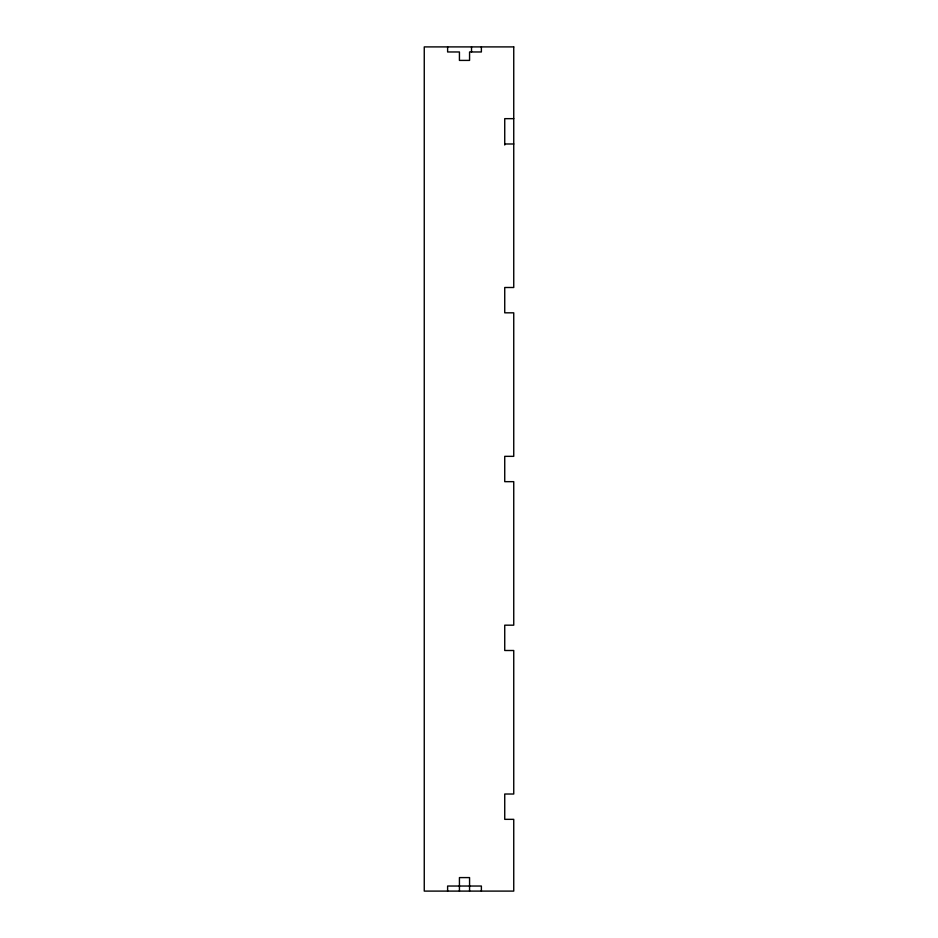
<?xml version="1.0" encoding="UTF-8"?>
<svg xmlns="http://www.w3.org/2000/svg" width="938" height="938" viewBox="0 0 938 938"><rect width="100%" height="100%" fill="white"/><g stroke="black" fill="none" stroke-linecap="round" stroke-linejoin="round"><path stroke-width="1.41" d="M513.743 118.657L504.738 118.657L504.738 145.015M504.738 143.983L513.743 143.983M481.382 46.9L481.382 51.965L469.563 51.965L469.563 60.407L459.432 60.407L459.432 51.965L447.614 51.965L447.614 46.9M481.382 891.1L481.382 886.035L447.614 886.035L447.614 891.1M471.521 46.9L471.521 51.965M469.563 891.1L469.563 877.593L459.432 877.593L459.432 891.1M513.743 46.9L424.257 46.9L424.257 891.1L513.743 891.1L513.743 819.343L504.738 819.343L504.738 794.017L513.743 794.017L513.743 650.503L504.738 650.503L504.738 625.177L513.743 625.177L513.743 481.663L504.738 481.663L504.738 456.337L513.743 456.337L513.743 312.823L504.738 312.823L504.738 287.497L513.743 287.497L513.743 46.9"/></g></svg>
